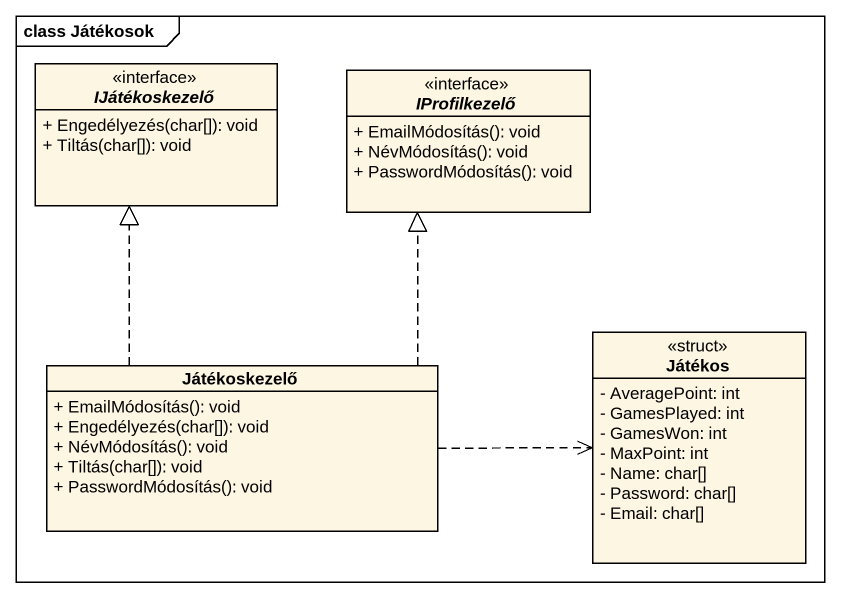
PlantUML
@startuml
mainframe class Játékosok
hide circle
hide empty members
skinparam classAttributeIconSize 0
interface IJátékoskezelő <<interface>> {
  + Engedélyezés(char[]): void
  + Tiltás(char[]): void
}
interface IProfilkezelő <<interface>> {
  + EmailMódosítás(): void
  + NévMódosítás(): void
  + PasswordMódosítás(): void
}
class Játékoskezelő {
  + EmailMódosítás(): void
  + Engedélyezés(char[]): void
  + NévMódosítás(): void
  + Tiltás(char[]): void
  + PasswordMódosítás(): void
}
class Játékos <<struct>> {
  - AveragePoint: int
  - GamesPlayed: int
  - GamesWon: int
  - MaxPoint: int
  - Name: char[]
  - Password: char[]
  - Email: char[]
}
Játékoskezelő .up.|> IJátékoskezelő
Játékoskezelő .up.|> IProfilkezelő
Játékoskezelő .right.> Játékos
@enduml
